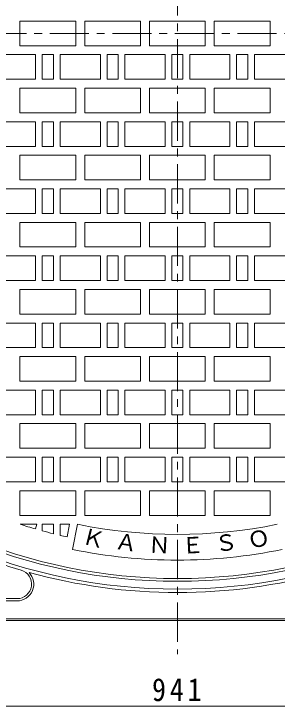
# Model space of a CAD drawing. Units: millimetres, scale not verified. Extents: x -1188 to 1330, y -951 to 977.
# Drawn here: x -724 to -488, y -180 to 439 of the extents above; entities that cross this region are included whole.
import ezdxf
from ezdxf.enums import TextEntityAlignment as Align

# ---------------------------------------------------------------- set-up
doc = ezdxf.new("R2010")
doc.units = ezdxf.units.MM
doc.header["$LTSCALE"] = 7
doc.linetypes.add('CHAIN1', pattern=[8, 5, -1, 1, -1])
for name, color, linetype, lineweight in [('0-0_通り芯', 3, 'CHAIN1', 9), ('0-1_躯体', 2, 'Continuous', 9), ('0-2_仕上', 3, 'Continuous', 9), ('0-4_その他', 7, 'Continuous', 9)]:
    doc.layers.add(name, color=color, linetype=linetype, lineweight=lineweight)
doc.layers.add('0-F', color=7, linetype='Continuous')
doc.styles.add('ＭＳ ゴシック', font='')
doc.styles.get('ＭＳ ゴシック').set_extended_font_data('MS Gothic')

msp = doc.modelspace()

# ---------------------------------------------------------------- linework, layer by layer
at = {"layer": '0-0_通り芯'}
for p, q in [((-577.735, 976.66), (-577.735, -133.34)), ((15.068, 421.66), (-1170.538, 421.66))]:
    msp.add_line(p, q, dxfattribs=at)
at = {"layer": '0-1_躯体'}
for p, q in [((-961.269, -83.84), (-721.306, -83.84)), ((-961.269, -85.84), (-721.306, -85.84)), ((-1012.735, -103.34), (-142.735, -103.34)), ((-1011.235, -101.84), (-142.735, -101.84))]:
    msp.add_line(p, q, dxfattribs=at)
for radius in [497, 490]:
    msp.add_circle((-577.735, 421.66), radius, dxfattribs=at)
for centre, radius, start, end in [((-577.735, 421.66), 500, 234.3262, 253.74777), ((-721.306, -70.839), 13, 270, 73.74765), ((-721.306, -70.839), 15, 270, 44.24161), ((-577.735, 421.66), 500, 254.59438, 285.40564)]:
    msp.add_arc(centre, radius, start, end, dxfattribs=at)
at = {"layer": '0-2_仕上'}
for p, q in [((-718.735, 432.66), (-668.735, 432.66)), ((-718.735, 432.66), (-718.735, 410.66)), ((-668.735, 410.66), (-668.735, 432.66)), ((-610.735, 410.66), (-610.735, 432.66)), ((-602.735, 410.66), (-602.735, 432.66)), ((-602.735, 432.66), (-552.735, 432.66)), ((-552.735, 410.66), (-552.735, 432.66)), ((-544.735, 410.66), (-544.735, 432.66)), ((-718.735, 410.66), (-668.735, 410.66)), ((-610.735, 410.66), (-660.735, 410.66)), ((-552.735, 410.66), (-602.735, 410.66)), ((-544.735, 410.66), (-494.735, 410.66)), ((-688.735, 402.66), (-698.735, 402.66)), ((-688.735, 402.66), (-688.735, 380.66)), ((-682.735, 402.659), (-682.735, 380.66)), ((-646.735, 402.659), (-682.735, 402.659)), ((-646.735, 402.659), (-646.735, 380.66)), ((-630.735, 380.66), (-630.735, 402.66)), ((-582.735, 380.66), (-582.735, 402.66)), ((-582.735, 402.66), (-572.735, 402.66)), ((-572.735, 380.66), (-572.735, 402.66)), ((-524.735, 380.66), (-524.735, 402.66)), ((-508.735, 402.659), (-472.735, 402.659)), ((-508.735, 402.659), (-508.735, 380.66)), ((-682.735, 380.66), (-646.735, 380.66)), ((-630.735, 380.66), (-640.735, 380.66)), ((-572.735, 380.66), (-582.735, 380.66)), ((-524.735, 380.66), (-514.735, 380.66)), ((-472.735, 380.66), (-508.735, 380.66)), ((-668.735, 372.66), (-718.735, 372.66)), ((-668.735, 372.66), (-668.735, 350.66)), ((-610.735, 372.66), (-660.735, 372.66)), ((-610.735, 372.66), (-610.735, 350.66)), ((-602.735, 372.66), (-602.735, 350.66)), ((-552.735, 372.66), (-602.735, 372.66)), ((-552.735, 372.66), (-552.735, 350.66)), ((-544.735, 372.66), (-544.735, 350.66)), ((-544.735, 372.66), (-494.735, 372.66)), ((-602.735, 350.66), (-552.735, 350.66)), ((-688.735, 342.66), (-698.735, 342.66)), ((-688.735, 342.66), (-688.735, 320.66)), ((-630.735, 342.66), (-640.735, 342.66)), ((-630.735, 342.66), (-630.735, 320.66)), ((-582.735, 342.66), (-582.735, 320.66)), ((-572.735, 342.66), (-582.735, 342.66)), ((-572.735, 342.66), (-572.735, 320.66)), ((-524.735, 342.66), (-524.735, 320.66)), ((-524.735, 342.66), (-514.735, 342.66)), ((-582.735, 320.66), (-572.735, 320.66)), ((-668.735, 312.66), (-718.735, 312.66)), ((-668.735, 312.66), (-668.735, 290.66)), ((-610.735, 312.66), (-660.735, 312.66)), ((-610.735, 312.66), (-610.735, 290.66)), ((-602.735, 312.66), (-602.735, 290.66)), ((-552.735, 312.66), (-602.735, 312.66)), ((-552.735, 312.66), (-552.735, 290.66)), ((-544.735, 312.66), (-544.735, 290.66)), ((-544.735, 312.66), (-494.735, 312.66)), ((-602.735, 290.66), (-552.735, 290.66)), ((-688.735, 282.659), (-698.735, 282.659)), ((-688.735, 282.659), (-688.735, 260.66)), ((-630.735, 282.659), (-640.735, 282.659)), ((-630.735, 282.659), (-630.735, 260.66)), ((-582.735, 282.659), (-582.735, 260.66)), ((-572.735, 282.659), (-582.735, 282.659)), ((-572.735, 282.659), (-572.735, 260.66)), ((-524.735, 282.659), (-524.735, 260.66)), ((-524.735, 282.659), (-514.735, 282.659)), ((-582.735, 260.66), (-572.735, 260.66)), ((-668.735, 252.66), (-718.735, 252.66)), ((-668.735, 252.66), (-668.735, 230.66)), ((-610.735, 252.66), (-660.735, 252.66)), ((-610.735, 252.66), (-610.735, 230.66)), ((-602.735, 252.66), (-602.735, 230.66)), ((-552.735, 252.66), (-602.735, 252.66)), ((-552.735, 252.66), (-552.735, 230.66)), ((-544.735, 252.66), (-544.735, 230.66)), ((-544.735, 252.66), (-494.735, 252.66)), ((-602.735, 230.66), (-552.735, 230.66)), ((-688.735, 222.66), (-698.735, 222.66)), ((-688.735, 222.66), (-688.735, 200.66)), ((-630.735, 222.66), (-640.735, 222.66)), ((-630.735, 222.66), (-630.735, 200.66)), ((-582.735, 222.66), (-582.735, 200.66)), ((-572.735, 222.66), (-582.735, 222.66)), ((-572.735, 222.66), (-572.735, 200.66)), ((-524.735, 222.66), (-524.735, 200.66)), ((-524.735, 222.66), (-514.735, 222.66)), ((-582.735, 200.66), (-572.735, 200.66)), ((-668.735, 192.66), (-718.735, 192.66)), ((-668.735, 192.66), (-668.735, 170.66)), ((-610.735, 192.66), (-660.735, 192.66)), ((-610.735, 192.66), (-610.735, 170.66)), ((-602.735, 192.66), (-602.735, 170.66)), ((-552.735, 192.66), (-602.735, 192.66)), ((-552.735, 192.66), (-552.735, 170.66)), ((-544.735, 192.66), (-544.735, 170.66)), ((-544.735, 192.66), (-494.735, 192.66)), ((-602.735, 170.66), (-552.735, 170.66)), ((-688.735, 162.66), (-698.735, 162.66)), ((-688.735, 162.66), (-688.735, 140.66)), ((-630.735, 162.66), (-640.735, 162.66)), ((-630.735, 162.66), (-630.735, 140.66)), ((-582.735, 162.66), (-582.735, 140.66)), ((-572.735, 162.66), (-582.735, 162.66)), ((-572.735, 162.66), (-572.735, 140.66)), ((-524.735, 162.66), (-524.735, 140.66)), ((-524.735, 162.66), (-514.735, 162.66)), ((-582.735, 140.66), (-572.735, 140.66)), ((-668.735, 132.66), (-718.735, 132.66)), ((-668.735, 132.66), (-668.735, 110.66)), ((-610.735, 132.66), (-660.735, 132.66)), ((-610.735, 132.66), (-610.735, 110.66)), ((-602.735, 132.66), (-602.735, 110.66)), ((-552.735, 132.66), (-602.735, 132.66)), ((-552.735, 132.66), (-552.735, 110.66)), ((-544.735, 132.66), (-544.735, 110.66)), ((-544.735, 132.66), (-494.735, 132.66)), ((-602.735, 110.66), (-552.735, 110.66)), ((-688.735, 102.66), (-698.735, 102.66)), ((-688.735, 102.66), (-688.735, 80.66)), ((-630.735, 102.66), (-640.735, 102.66)), ((-630.735, 102.66), (-630.735, 80.66)), ((-582.735, 102.66), (-582.735, 80.66)), ((-572.735, 102.66), (-582.735, 102.66)), ((-572.735, 102.66), (-572.735, 80.66)), ((-524.735, 102.66), (-524.735, 80.66)), ((-524.735, 102.66), (-514.735, 102.66)), ((-582.735, 80.66), (-572.735, 80.66)), ((-668.735, 72.66), (-718.735, 72.66)), ((-668.735, 72.66), (-668.735, 50.659)), ((-610.735, 72.66), (-660.735, 72.66)), ((-610.735, 72.66), (-610.735, 50.659)), ((-602.735, 72.66), (-602.735, 50.659)), ((-552.735, 72.66), (-602.735, 72.66)), ((-552.735, 72.66), (-552.735, 50.659)), ((-544.735, 72.66), (-544.735, 50.659)), ((-544.735, 72.66), (-494.735, 72.66)), ((-602.735, 50.659), (-552.735, 50.659)), ((-688.735, 42.66), (-698.735, 42.66)), ((-688.735, 42.66), (-688.735, 20.66)), ((-630.735, 42.66), (-640.735, 42.66)), ((-630.735, 42.66), (-630.735, 20.66)), ((-582.735, 42.66), (-582.735, 20.66)), ((-572.735, 42.66), (-582.735, 42.66)), ((-572.735, 42.66), (-572.735, 20.66)), ((-524.735, 42.66), (-524.735, 20.66)), ((-524.735, 42.66), (-514.735, 42.66)), ((-582.735, 20.66), (-572.735, 20.66)), ((-668.735, 12.66), (-718.735, 12.66)), ((-718.735, 12.66), (-718.735, -9.34)), ((-668.735, 12.66), (-668.735, -9.34)), ((-610.735, 12.66), (-660.735, 12.66)), ((-610.735, 12.66), (-610.735, -9.34)), ((-602.735, 12.66), (-602.735, -9.34)), ((-552.735, 12.66), (-602.735, 12.66)), ((-552.735, 12.66), (-552.735, -9.34)), ((-544.735, 12.66), (-544.735, -9.34)), ((-544.735, 12.66), (-494.735, 12.66)), ((-718.735, -9.34), (-668.735, -9.34)), ((-602.735, -9.34), (-552.735, -9.34)), ((-718.447, -17.34), (-703.647, -17.34)), ((-703.647, -17.34), (-704.76, -21.494)), ((-688.735, -17.34), (-688.735, -25.777)), ((-674.194, -17.34), (-682.735, -17.34)), ((-682.735, -17.34), (-682.735, -27.223)), ((-674.194, -17.34), (-676.492, -28.638)), ((-667.052, -17.346), (-671.637, -39.885))]:
    msp.add_line(p, q, dxfattribs=at)
for points in [[(-660.735, 410.66), (-660.735, 432.66), (-610.735, 432.66)], [(-494.735, 410.66), (-494.735, 432.66), (-544.735, 432.66)], [(-698.735, 402.66), (-698.735, 380.66), (-688.735, 380.66)], [(-640.735, 380.66), (-640.735, 402.66), (-630.735, 402.66)], [(-514.735, 380.66), (-514.735, 402.66), (-524.735, 402.66)], [(-718.735, 372.66), (-718.735, 350.66), (-668.735, 350.66)], [(-660.735, 372.66), (-660.735, 350.66), (-610.735, 350.66)], [(-494.735, 372.66), (-494.735, 350.66), (-544.735, 350.66)], [(-698.735, 342.66), (-698.735, 320.66), (-688.735, 320.66)], [(-640.735, 342.66), (-640.735, 320.66), (-630.735, 320.66)], [(-514.735, 342.66), (-514.735, 320.66), (-524.735, 320.66)], [(-718.735, 312.66), (-718.735, 290.66), (-668.735, 290.66)], [(-660.735, 312.66), (-660.735, 290.66), (-610.735, 290.66)], [(-494.735, 312.66), (-494.735, 290.66), (-544.735, 290.66)], [(-698.735, 282.659), (-698.735, 260.66), (-688.735, 260.66)], [(-640.735, 282.659), (-640.735, 260.66), (-630.735, 260.66)], [(-514.735, 282.659), (-514.735, 260.66), (-524.735, 260.66)], [(-718.735, 252.66), (-718.735, 230.66), (-668.735, 230.66)], [(-660.735, 252.66), (-660.735, 230.66), (-610.735, 230.66)], [(-494.735, 252.66), (-494.735, 230.66), (-544.735, 230.66)], [(-698.735, 222.66), (-698.735, 200.66), (-688.735, 200.66)], [(-640.735, 222.66), (-640.735, 200.66), (-630.735, 200.66)], [(-514.735, 222.66), (-514.735, 200.66), (-524.735, 200.66)], [(-718.735, 192.66), (-718.735, 170.66), (-668.735, 170.66)], [(-660.735, 192.66), (-660.735, 170.66), (-610.735, 170.66)], [(-494.735, 192.66), (-494.735, 170.66), (-544.735, 170.66)], [(-698.735, 162.66), (-698.735, 140.66), (-688.735, 140.66)], [(-640.735, 162.66), (-640.735, 140.66), (-630.735, 140.66)], [(-514.735, 162.66), (-514.735, 140.66), (-524.735, 140.66)], [(-718.735, 132.66), (-718.735, 110.66), (-668.735, 110.66)], [(-660.735, 132.66), (-660.735, 110.66), (-610.735, 110.66)], [(-494.735, 132.66), (-494.735, 110.66), (-544.735, 110.66)], [(-698.735, 102.66), (-698.735, 80.66), (-688.735, 80.66)], [(-640.735, 102.66), (-640.735, 80.66), (-630.735, 80.66)], [(-514.735, 102.66), (-514.735, 80.66), (-524.735, 80.66)], [(-718.735, 72.66), (-718.735, 50.659), (-668.735, 50.659)], [(-660.735, 72.66), (-660.735, 50.659), (-610.735, 50.659)], [(-494.735, 72.66), (-494.735, 50.659), (-544.735, 50.659)], [(-698.735, 42.66), (-698.735, 20.66), (-688.735, 20.66)], [(-640.735, 42.66), (-640.735, 20.66), (-630.735, 20.66)], [(-514.735, 42.66), (-514.735, 20.66), (-524.735, 20.66)], [(-660.735, 12.66), (-660.735, -9.34), (-610.735, -9.34)], [(-494.735, 12.66), (-494.735, -9.34), (-544.735, -9.34)], [(-688.735, -17.34), (-698.735, -17.34), (-698.735, -23.177)]]:
    msp.add_lwpolyline(points, dxfattribs=at)
for points in [[(-740.735, 402.66), (-740.735, 380.66), (-704.735, 380.66), (-704.735, 402.66)], [(-624.735, 380.66), (-624.735, 402.66), (-588.735, 402.66), (-588.735, 380.66)], [(-530.735, 380.66), (-530.735, 402.66), (-566.735, 402.66), (-566.735, 380.66)], [(-740.735, 342.66), (-740.735, 320.66), (-704.735, 320.66), (-704.735, 342.66)], [(-682.735, 342.66), (-682.735, 320.66), (-646.735, 320.66), (-646.735, 342.66)], [(-624.735, 342.66), (-624.735, 320.66), (-588.735, 320.66), (-588.735, 342.66)], [(-530.735, 342.66), (-530.735, 320.66), (-566.735, 320.66), (-566.735, 342.66)], [(-472.735, 342.66), (-472.735, 320.66), (-508.735, 320.66), (-508.735, 342.66)], [(-740.735, 282.659), (-740.735, 260.66), (-704.735, 260.66), (-704.735, 282.659)], [(-682.735, 282.659), (-682.735, 260.66), (-646.735, 260.66), (-646.735, 282.659)], [(-624.735, 282.659), (-624.735, 260.66), (-588.735, 260.66), (-588.735, 282.659)], [(-530.735, 282.659), (-530.735, 260.66), (-566.735, 260.66), (-566.735, 282.659)], [(-472.735, 282.659), (-472.735, 260.66), (-508.735, 260.66), (-508.735, 282.659)], [(-740.735, 222.66), (-740.735, 200.66), (-704.735, 200.66), (-704.735, 222.66)], [(-682.735, 222.66), (-682.735, 200.66), (-646.735, 200.66), (-646.735, 222.66)], [(-624.735, 222.66), (-624.735, 200.66), (-588.735, 200.66), (-588.735, 222.66)], [(-530.735, 222.66), (-530.735, 200.66), (-566.735, 200.66), (-566.735, 222.66)], [(-472.735, 222.66), (-472.735, 200.66), (-508.735, 200.66), (-508.735, 222.66)], [(-740.735, 162.66), (-740.735, 140.66), (-704.735, 140.66), (-704.735, 162.66)], [(-682.735, 162.66), (-682.735, 140.66), (-646.735, 140.66), (-646.735, 162.66)], [(-624.735, 162.66), (-624.735, 140.66), (-588.735, 140.66), (-588.735, 162.66)], [(-530.735, 162.66), (-530.735, 140.66), (-566.735, 140.66), (-566.735, 162.66)], [(-472.735, 162.66), (-472.735, 140.66), (-508.735, 140.66), (-508.735, 162.66)], [(-740.735, 102.66), (-740.735, 80.66), (-704.735, 80.66), (-704.735, 102.66)], [(-682.735, 102.66), (-682.735, 80.66), (-646.735, 80.66), (-646.735, 102.66)], [(-624.735, 102.66), (-624.735, 80.66), (-588.735, 80.66), (-588.735, 102.66)], [(-530.735, 102.66), (-530.735, 80.66), (-566.735, 80.66), (-566.735, 102.66)], [(-472.735, 102.66), (-472.735, 80.66), (-508.735, 80.66), (-508.735, 102.66)], [(-740.735, 42.66), (-740.735, 20.66), (-704.735, 20.66), (-704.735, 42.66)], [(-682.735, 42.66), (-682.735, 20.66), (-646.735, 20.66), (-646.735, 42.66)], [(-624.735, 42.66), (-624.735, 20.66), (-588.735, 20.66), (-588.735, 42.66)], [(-530.735, 42.66), (-530.735, 20.66), (-566.735, 20.66), (-566.735, 42.66)], [(-472.735, 42.66), (-472.735, 20.66), (-508.735, 20.66), (-508.735, 42.66)]]:
    msp.add_lwpolyline(points, close=True, dxfattribs=at)
msp.add_circle((-577.735, 421.66), 487.5, dxfattribs=at)
for radius, start, end in [(461, 252.22787, 254.00568), (448, 258.5, 281.5), (461, 254.78321, 256.06736), (461, 256.83442, 257.62997), (471, 258.5, 281.5)]:
    msp.add_arc((-577.735, 421.66), radius, start, end, dxfattribs=at)
at = {"layer": '0-4_その他'}
msp.add_line((-107.38, -179.968), (-1048.09, -179.968), dxfattribs=at)

# ---------------------------------------------------------------- texts
at = {"layer": '0-4_その他', "color": 2, "insert": (-600.485, -175.768), "char_height": 20.53, "attachment_point": 7, "style": 'ＭＳ ゴシック'}
msp.add_mtext('\\T1.27;\\W0.9;941', dxfattribs=at)
at = {"layer": '0-F', "style": 'ＭＳ ゴシック'}
for s, rotation, p in [('Ｋ', 345.833, (-665.312, -38.591)), ('Ｏ', 14.167, (-511.76, -44.044)), ('Ａ', 351.5, (-635.12, -43.507)), ('Ｎ', 357.167, (-604.368, -47.046)), ('Ｅ', 2.833, (-573.355, -48.147)), ('Ｓ', 8.5, (-542.385, -46.801))]:
    msp.add_text(s, height=14.66, rotation=rotation, dxfattribs=at).set_placement(p, align=Align.BOTTOM_LEFT)

doc.saveas('drawing.dxf')
